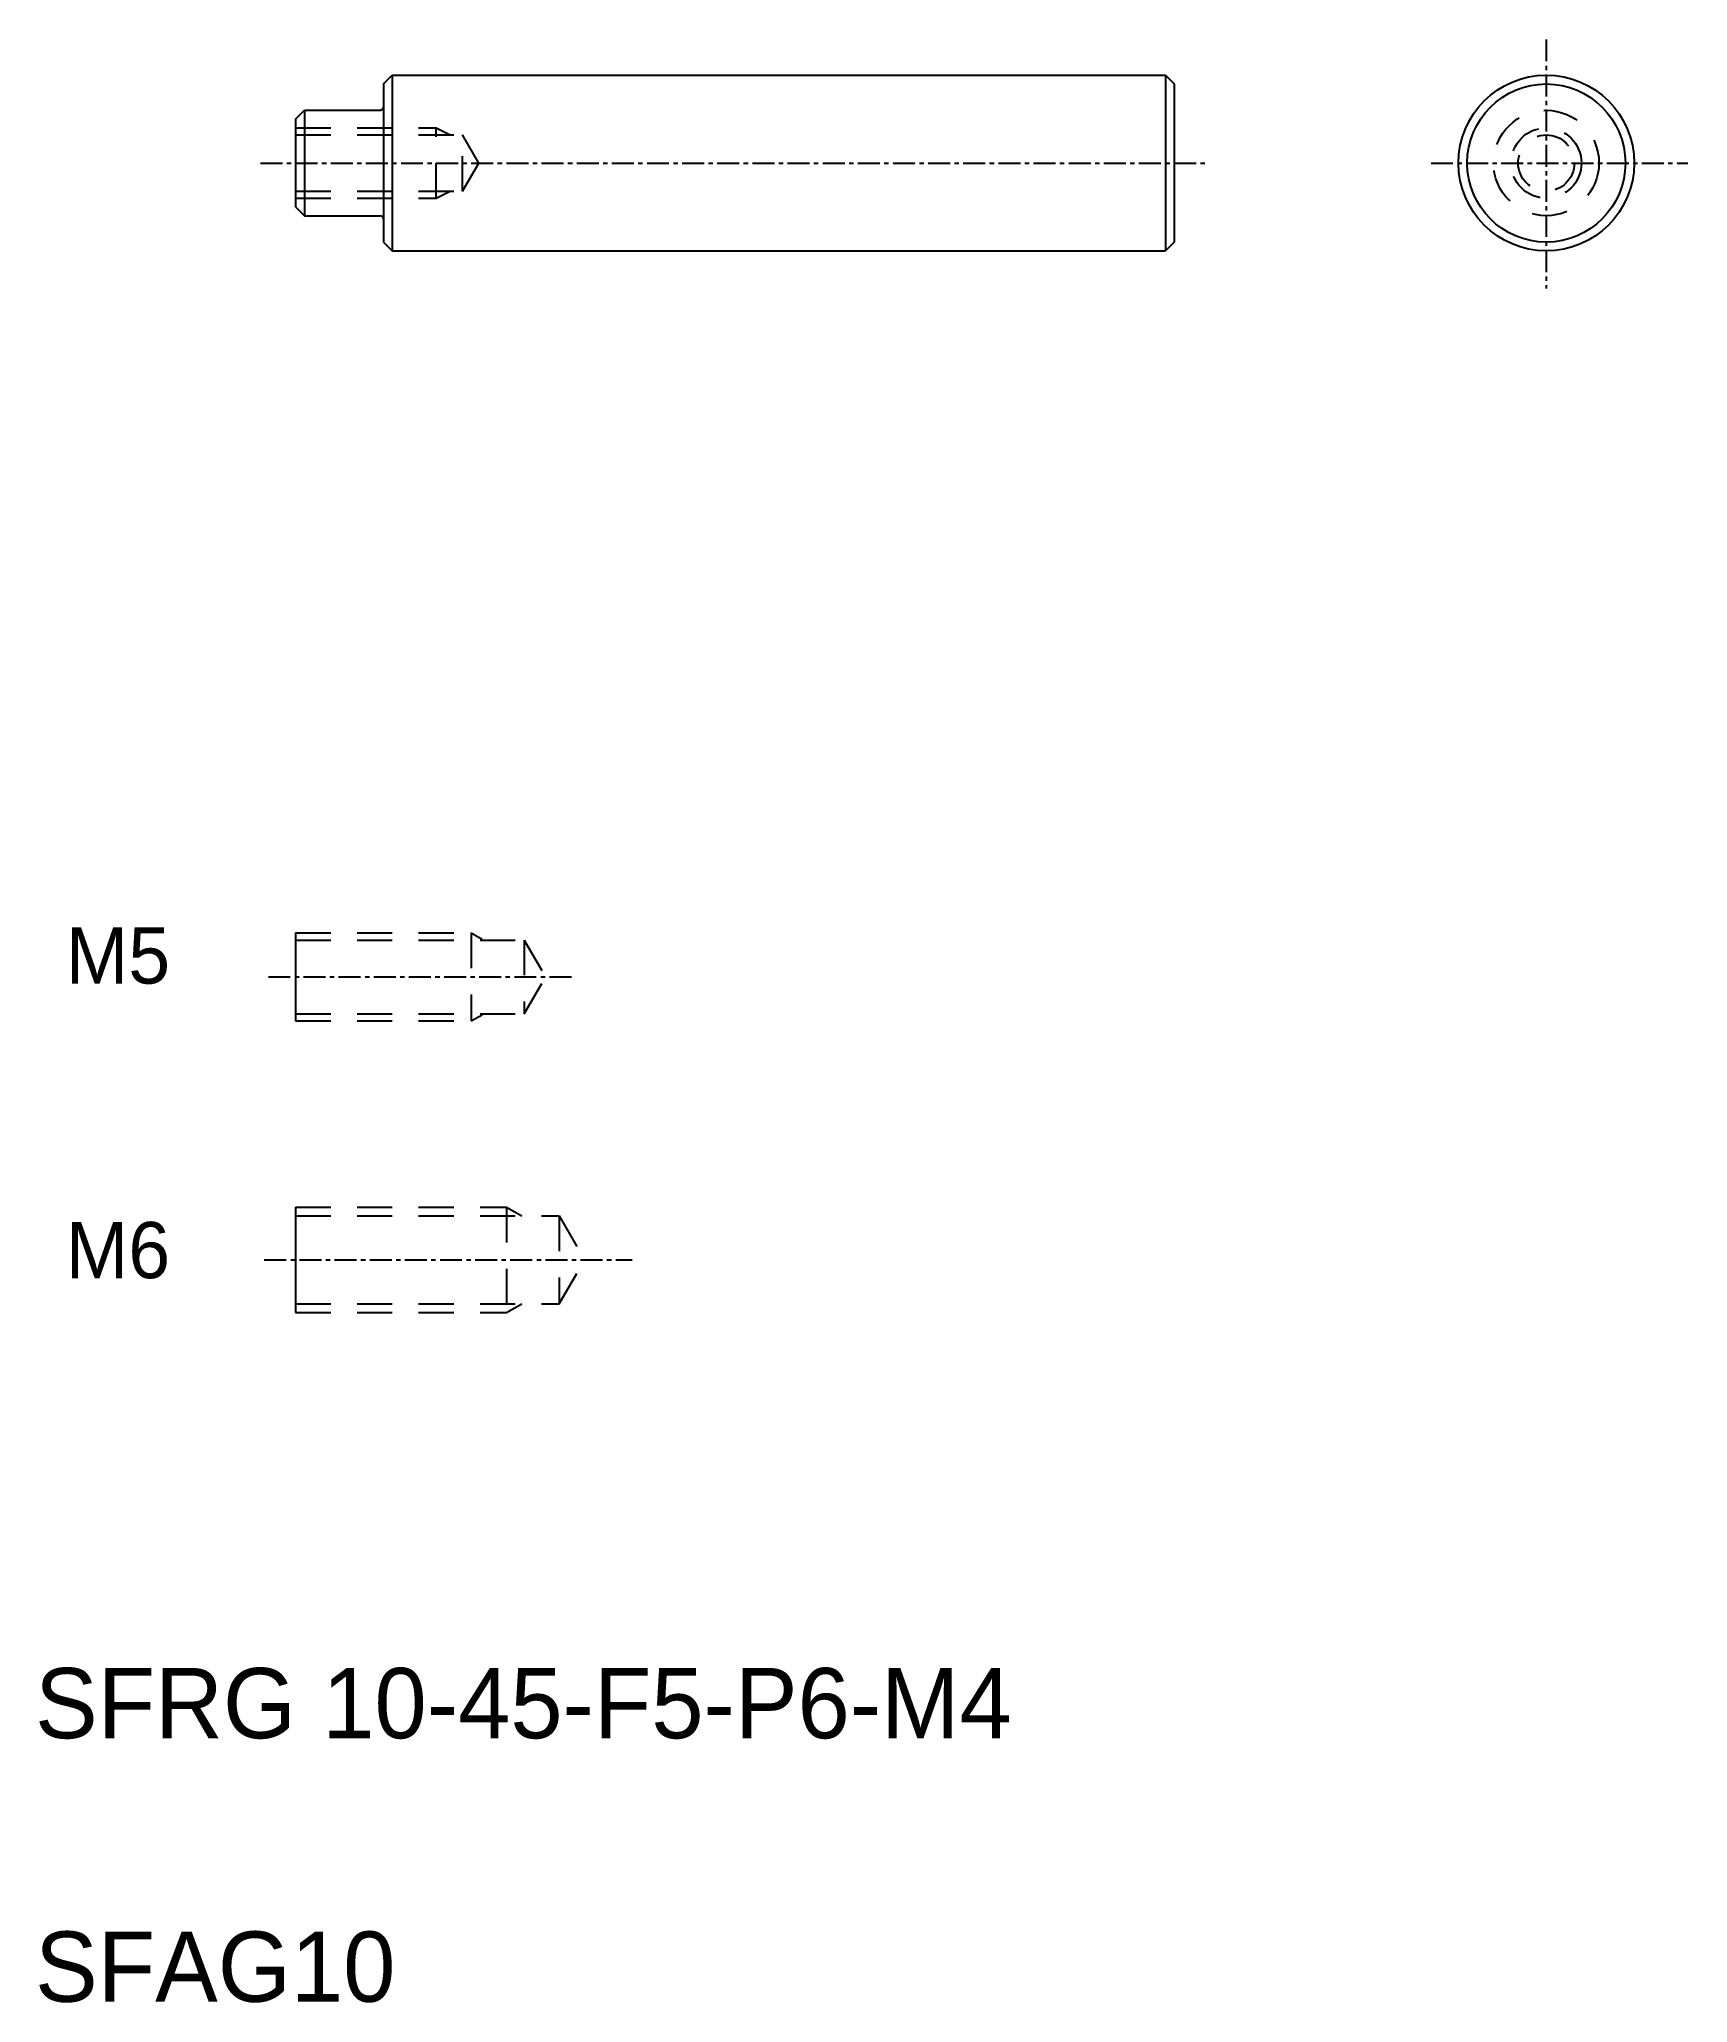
# Model space of a CAD drawing. Extents: x 85 to 179, y 68 to 180.
import ezdxf
from ezdxf.enums import TextEntityAlignment as Align

# ---------------------------------------------------------------- set-up
doc = ezdxf.new("R2010")
doc.units = 0
doc.linetypes.add('CENTER', pattern=[2, 1.25, -0.25, 0.25, -0.25])
doc.linetypes.add('DASHED', pattern=[3.5, 2, -1.5])
doc.layers.get('0').update_dxf_attribs({"linetype": 'CONTINUOUS'})
doc.layers.add('CENTER', color=1, linetype='CENTER')

msp = doc.modelspace()

# ---------------------------------------------------------------- linework, layer by layer
at = {"color": 7, "linetype": 'CONTINUOUS'}
for p, q in [((104.98, 177.55), (105.48, 178.05)), ((105.48, 178.05), (149.48, 178.05)), ((105.48, 178.05), (105.48, 168.05)), ((149.48, 178.05), (149.48, 168.05)), ((149.48, 178.05), (149.98, 177.55)), ((104.98, 177.55), (104.98, 168.55)), ((149.98, 177.55), (149.98, 168.55)), ((99.98, 175.55), (100.48, 176.05)), ((99.98, 175.55), (99.98, 170.55)), ((100.48, 176.05), (104.78, 176.05)), ((100.48, 176.05), (100.48, 170.05)), ((99.98, 170.55), (100.48, 170.05)), ((100.48, 170.05), (104.78, 170.05)), ((104.98, 168.55), (105.48, 168.05)), ((105.48, 168.05), (149.48, 168.05)), ((149.98, 168.55), (149.48, 168.05)), ((99.98, 129.22), (99.98, 124.22)), ((99.98, 113.61), (99.98, 107.61))]:
    msp.add_line(p, q, dxfattribs=at)
at = {"color": 3, "linetype": 'DASHED'}
for p, q in [((99.98, 175.05), (107.98, 175.05)), ((99.98, 174.65), (109.48, 174.65)), ((107.98, 171.05), (107.98, 175.05)), ((107.98, 175.05), (108.78, 174.65)), ((109.48, 171.45), (109.48, 174.65)), ((110.41, 173.05), (109.48, 174.65)), ((109.48, 171.45), (110.41, 173.05)), ((99.98, 171.45), (109.48, 171.45)), ((99.98, 171.05), (107.98, 171.05)), ((107.98, 171.05), (108.78, 171.45)), ((99.98, 129.22), (109.98, 129.22)), ((99.98, 128.82), (112.98, 128.82)), ((109.98, 129.22), (109.98, 124.22)), ((109.98, 129.22), (110.59, 128.87)), ((112.98, 128.82), (112.98, 124.62)), ((112.98, 128.82), (114.2, 126.72)), ((112.98, 124.62), (114.2, 126.72)), ((99.98, 124.62), (112.98, 124.62)), ((99.98, 124.22), (109.98, 124.22)), ((109.98, 124.22), (110.59, 124.57)), ((99.98, 113.61), (111.98, 113.61)), ((99.98, 113.11), (114.98, 113.11)), ((111.98, 113.61), (111.98, 107.61)), ((111.98, 113.61), (112.85, 113.11)), ((114.98, 113.11), (116.43, 110.61)), ((114.98, 113.11), (114.98, 108.11)), ((114.98, 108.11), (116.43, 110.61)), ((99.98, 108.11), (114.98, 108.11)), ((99.98, 107.61), (111.98, 107.61)), ((111.98, 107.61), (112.85, 108.11))]:
    msp.add_line(p, q, dxfattribs=at)
for p, q in [((109.95, 173.85), (109.95, 173.85)), ((110.18, 173.45), (110.18, 173.45))]:
    msp.add_line(p, q)
for radius in [5, 4.5]:
    msp.add_circle((171.16, 173.05), radius)
for radius in [3, 2, 1.6]:
    msp.add_circle((171.16, 173.05), radius, dxfattribs=at)
at = {"color": 7, "linetype": 'CONTINUOUS'}
for centre, start, end in [((104.78, 176.25), 270, 0), ((104.78, 169.85), 0, 90)]:
    msp.add_arc(centre, 0.2, start, end, dxfattribs=at)
at = {"layer": 'CENTER', "color": 1, "linetype": 'CENTER'}
for p, q in [((171.16, 180.09), (171.16, 165.9)), ((97.98, 173.05), (151.98, 173.05)), ((164.6, 173.05), (179.21, 173.05)), ((98.43, 126.72), (115.68, 126.72)), ((98.2, 110.61), (119.13, 110.61))]:
    msp.add_line(p, q, dxfattribs=at)

# ---------------------------------------------------------------- texts
at = {"color": 7, "linetype": 'CONTINUOUS'}
for s, p in [('M5', (92.84, 127.94)), ('M6', (92.84, 111.17))]:
    msp.add_text(s, height=3.2, dxfattribs=at).set_placement(p, align=Align.MIDDLE_RIGHT)
for s, p in [('SFRG 10-45-F5-P6-M4', (85.15, 83.38)), ('SFAG10', (85.15, 68.38))]:
    msp.add_text(s, height=4).set_placement(p)

doc.saveas('drawing.dxf')
